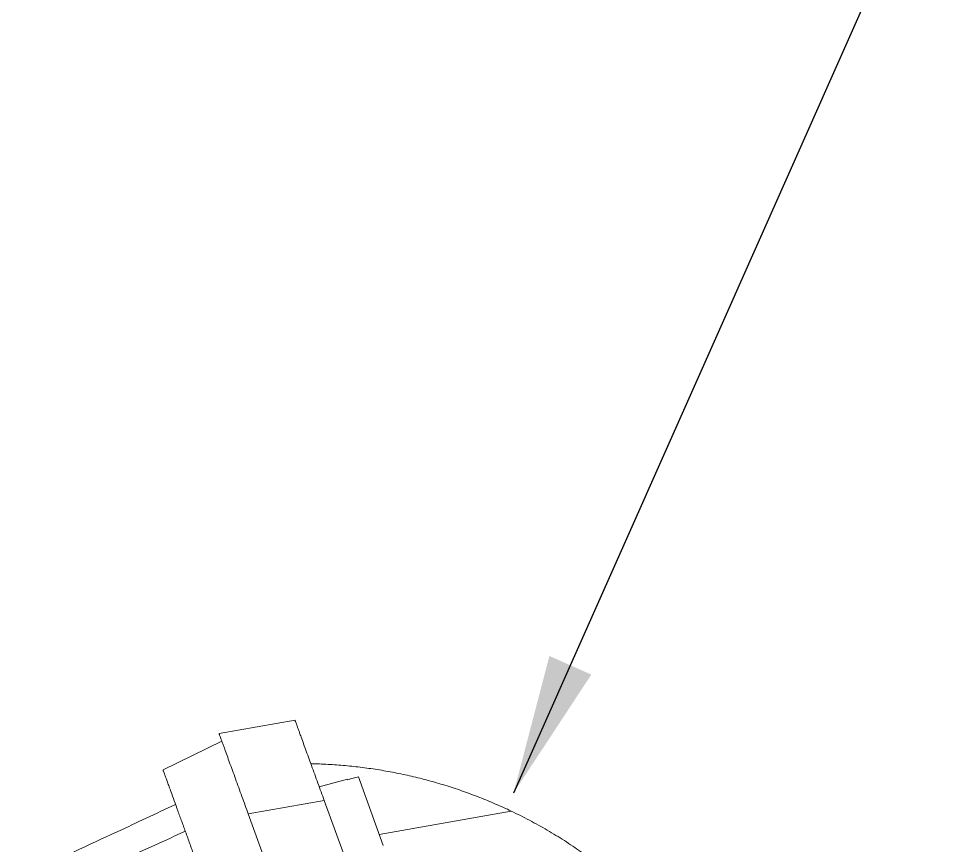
# Model space of a CAD drawing. Header units: millimetres. Extents: x -2122 to 22797, y 3569 to 89276.
# Drawn here: x 9921.9 to 10186.9, y 88010.2 to 88247.2 of the extents above; entities that cross this region are included whole.
import ezdxf

# ---------------------------------------------------------------- set-up
doc = ezdxf.new("R2010")
doc.units = ezdxf.units.MM
doc.header["$LTSCALE"] = 20
doc.layers.add('IA-DIBUJO', color=3, linetype='Continuous', lineweight=30)
doc.layers.add('IA-TEXT', color=2, linetype='Continuous')
doc.styles.add('ING-AMB', font='romans.shx', dxfattribs={"width": 0.75, "oblique": 15})
doc.dimstyles.new('ING-AMB 16', dxfattribs={"dimscale": 16, "dimtxt": 3, "dimasz": 2.5, "dimexe": 1, "dimexo": 1, "dimgap": 1, "dimtad": 1, "dimdec": 0, "dimzin": 0, "dimdsep": 46, "dimtxsty": 'ING-AMB', "dimcen": 0.1, "dimclrd": 7, "dimclre": 7, "dimclrt": 2, "dimadec": 0, "dimazin": 0, "dimtfac": 1, "dimtdec": 0, "dimtmove": 0, "dimatfit": 0, "dimfxl": 1.25, "dimtfill": 1, "dimtolj": 1, "dimtzin": 0, "dimarcsym": 1})

msp = doc.modelspace()

# ---------------------------------------------------------------- linework, layer by layer
at = {"layer": 'IA-DIBUJO', "color": 3, "linetype": 'Continuous', "lineweight": 0, "extrusion": (0, 1, -2.22045e-16)}
for p, q in [((10001.19, 88046.06, 1283.42), (9979.42, 88042.22, 1283.42)), ((9980.22, 88040.03, 1283.42), (9963.35, 88031.8, 1283.42)), ((10016.27, 88029.2, 1283.42), (10008.13, 88027.01, 1283.42)), ((10016.27, 88029.2, 1283.42), (10016.34, 88029.02, 1283.42)), ((10019.35, 88029.82, 1283.42), (10026.51, 88010.16, 1283.42)), ((9987.8, 88019.19, 1283.42), (10009.58, 88023.03, 1283.42)), ((10139.14, 87667.06, 1283.42), (10009.58, 88023.03, 1283.42)), ((10063.19, 88020.01, 1283.42), (10025.35, 88013.34, 1283.42)), ((9987.8, 88019.19, 1283.42), (10119.99, 87656, 1283.42))]:
    msp.add_line(p, q, dxfattribs=at)
at = {"layer": 'IA-DIBUJO', "color": 3, "linetype": 'Continuous', "lineweight": 0}
for points, weights in [([(10009.58, 88023.03, 1283.42), (10004.64, 88036.6, 1283.42), (10001.19, 88046.06, 1283.42), (10001.19, 88046.06, 1283.42)], [1, 0.811792362023, 0.811792362023, 1]), ([(9979.42, 88042.22, 1283.42), (9979.42, 88042.22, 1283.42), (9982.86, 88032.77, 1283.42), (9987.8, 88019.19, 1283.42)], [1, 0.811792362023, 0.811792362023, 1]), ([(10005.73, 88033.59, 1283.42), (10025.71, 88033.2, 1283.42), (10045.16, 88028.61, 1283.42), (10063.19, 88020.01, 1283.42)], [1, 0.985006536248, 0.985006536248, 1]), ([(9963.35, 88031.8, 1283.42), (9963.35, 88031.8, 1283.42), (9968.15, 88018.6, 1283.42), (9974.99, 87999.82, 1283.42)], [1, 0.807306187604, 0.807306187604, 1])]:
    msp.add_rational_spline(points, weights, degree=3, dxfattribs=at)
for points, knots in [([(10019.35, 88029.82, 1283.42), (10018.86, 88029.69, 1283.42), (10018.37, 88029.56, 1283.42), (10017.88, 88029.43, 1283.42), (10017.36, 88029.29, 1283.42), (10016.85, 88029.16, 1283.42), (10016.34, 88029.02, 1283.42)], [0.005891217, 0.005891217, 0.005891217, 0.005891217, 0.006381883, 0.006381883, 0.006381883, 0.006895176, 0.006895176, 0.006895176, 0.006895176]), ([(9966.95, 88021.91, 1283.42), (9961.35, 88019.3, 1283.42), (9955.76, 88016.69, 1283.42), (9950.16, 88014.08, 1283.42), (9941.96, 88010.26, 1283.42), (9933.75, 88006.43, 1283.42), (9925.55, 88002.6, 1283.42), (9924.33, 88002.04, 1283.42), (9923.12, 88001.47, 1283.42), (9921.9, 88000.9, 1283.42)], [0, 0, 0, 0, 0.0060374, 0.0060374, 0.0060374, 0.01488211, 0.01488211, 0.01488211, 0.01619402, 0.01619402, 0.01619402, 0.01619402]), ([(10093.09, 88000.78, 1283.42), (10093.09, 88000.78, 1283.42), (10092.86, 88000.97, 1283.42), (10092.17, 88001.54, 1283.42), (10091.88, 88001.78, 1283.42), (10091.2, 88002.34, 1283.42), (10090.8, 88002.66, 1283.42), (10089.91, 88003.37, 1283.42), (10089.4, 88003.77, 1283.42), (10088.33, 88004.61, 1283.42), (10087.75, 88005.05, 1283.42), (10086.51, 88005.98, 1283.42), (10085.85, 88006.47, 1283.42), (10084.49, 88007.46, 1283.42), (10083.78, 88007.96, 1283.42), (10082.33, 88008.97, 1283.42), (10081.58, 88009.48, 1283.42), (10080.04, 88010.51, 1283.42), (10079.24, 88011.04, 1283.42), (10076.84, 88012.57, 1283.42), (10075.2, 88013.58, 1283.42), (10071.86, 88015.52, 1283.42), (10070.16, 88016.47, 1283.42), (10066.69, 88018.3, 1283.42), (10064.95, 88019.18, 1283.42), (10063.19, 88020.01, 1283.42)], [0, 0, 0, 0, 0.00188004, 0.00188004, 0.00282007, 0.00282007, 0.00376009, 0.00376009, 0.00470011, 0.00470011, 0.00564013, 0.00564013, 0.00658015, 0.00658015, 0.00752018, 0.00752018, 0.0084602, 0.0084602, 0.00940022, 0.00940022, 0.01128026, 0.01128026, 0.01316031, 0.01316031, 0.01504035, 0.01504035, 0.01504035, 0.01504035])]:
    msp.add_open_spline(points, degree=3, knots=knots, dxfattribs=at)
msp.add_open_spline([(9921.9, 87992.56, 1283.42), (9937.84, 87999.81, 1283.42), (9953.79, 88007.05, 1283.42), (9969.74, 88014.23, 1283.42)], degree=3, dxfattribs=at)

# ---------------------------------------------------------------- leaders
at = {"layer": 'IA-TEXT'}
msp.add_leader([(10063.89, 88025.27, 1283.42), (10206.25, 88345.36, 1283.42), (10242.42, 88345.36, 1283.42)], dimstyle='ING-AMB 16', override={"dimgap": 1, "dimtad": 0}, dxfattribs=at)

doc.saveas('drawing.dxf')
